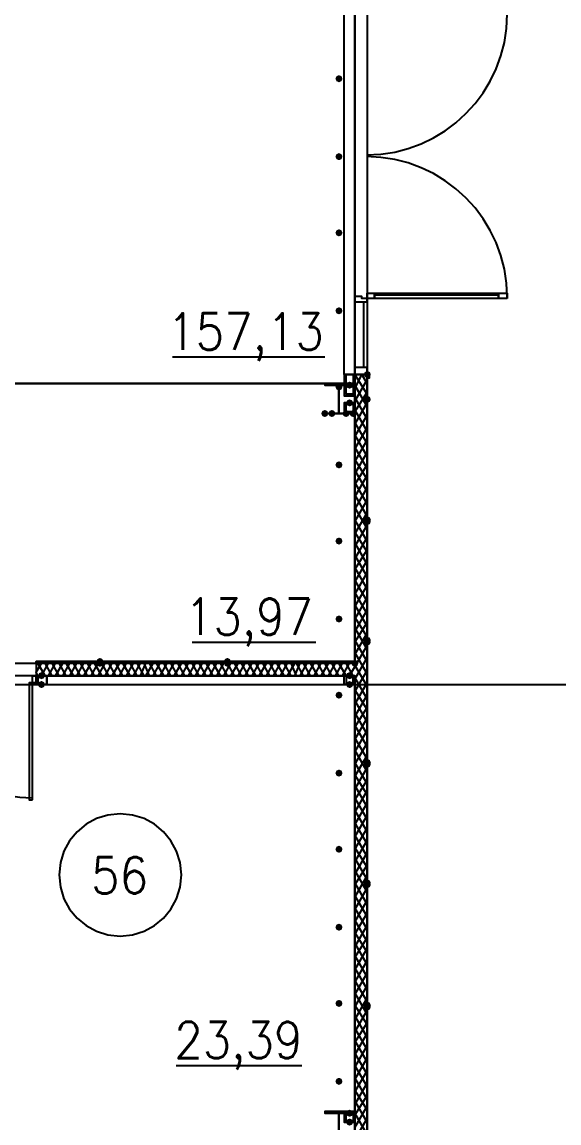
# Model space of a CAD drawing. Header units: millimetres. Extents: x 0 to 420, y 0 to 297.
# Drawn here: x 230.93 to 243.77, y 139.34 to 165.65 of the extents above; entities that cross this region are included whole.
import ezdxf

# ---------------------------------------------------------------- set-up
doc = ezdxf.new("R2010")
doc.units = ezdxf.units.MM
doc.layers.get('0').update_dxf_attribs({"linetype": 'CONTINUOUS'})
doc.styles.get("Standard").update_dxf_attribs({"font": 'STANDARD'})

msp = doc.modelspace()

# ---------------------------------------------------------------- hatches: boundary and pattern name
at = {"true_color": 0x000007}
for points in [[(238.590667, 164.295667), (238.565796, 164.235871), (238.506, 164.211), (238.446204, 164.235871), (238.421333, 164.295667), (238.446204, 164.355462), (238.506, 164.380333), (238.565796, 164.355463)], [(238.590667, 162.433), (238.565796, 162.373204), (238.506, 162.348333), (238.446204, 162.373204), (238.421333, 162.433), (238.446204, 162.492796), (238.506, 162.517667), (238.565796, 162.492796)], [(238.590667, 160.612667), (238.565796, 160.552871), (238.506, 160.528), (238.446204, 160.552871), (238.421333, 160.612667), (238.446204, 160.672462), (238.506, 160.697333), (238.565796, 160.672463)], [(238.590667, 158.75), (238.565796, 158.690204), (238.506, 158.665333), (238.446204, 158.690204), (238.421333, 158.75), (238.446204, 158.809796), (238.506, 158.834667), (238.565796, 158.809796)], [(238.590667, 156.929667), (238.565796, 156.869871), (238.506, 156.845), (238.446204, 156.869871), (238.421333, 156.929667), (238.446204, 156.989462), (238.506, 157.014333), (238.565796, 156.989463)], [(238.844667, 156.972), (238.819796, 156.912204), (238.76, 156.887333), (238.700204, 156.912204), (238.675333, 156.972), (238.700204, 157.031796), (238.76, 157.056667), (238.819796, 157.031796)], [(238.844667, 156.548667), (238.819796, 156.488871), (238.76, 156.464), (238.700204, 156.488871), (238.675333, 156.548667), (238.700204, 156.608462), (238.76, 156.633333), (238.819796, 156.608463)], [(238.252, 156.294667), (238.227129, 156.234871), (238.167333, 156.21), (238.107537, 156.234871), (238.082667, 156.294667), (238.107537, 156.354462), (238.167333, 156.379333), (238.227129, 156.354463)], [(238.421333, 156.294667), (238.396462, 156.234871), (238.336667, 156.21), (238.276871, 156.234871), (238.252, 156.294667), (238.276871, 156.354462), (238.336667, 156.379333), (238.396462, 156.354463)], [(238.76, 156.294667), (238.735129, 156.234871), (238.675333, 156.21), (238.615538, 156.234871), (238.590667, 156.294667), (238.615537, 156.354462), (238.675333, 156.379333), (238.735129, 156.354463)], [(238.929333, 156.294667), (238.904462, 156.234871), (238.844667, 156.21), (238.784871, 156.234871), (238.76, 156.294667), (238.784871, 156.354462), (238.844667, 156.379333), (238.904462, 156.354463)], [(238.590667, 155.067), (238.565796, 155.007204), (238.506, 154.982333), (238.446204, 155.007204), (238.421333, 155.067), (238.446204, 155.126796), (238.506, 155.151667), (238.565796, 155.126796)], [(238.590667, 153.246667), (238.565796, 153.186871), (238.506, 153.162), (238.446204, 153.186871), (238.421333, 153.246667), (238.446204, 153.306462), (238.506, 153.331333), (238.565796, 153.306463)], [(238.590667, 151.384), (238.565796, 151.324204), (238.506, 151.299333), (238.446204, 151.324204), (238.421333, 151.384), (238.446204, 151.443796), (238.506, 151.468667), (238.565796, 151.443796)], [(231.478667, 150.029333), (231.453796, 149.969538), (231.394, 149.944667), (231.334204, 149.969538), (231.309333, 150.029333), (231.334204, 150.089129), (231.394, 150.114), (231.453796, 150.089129)], [(238.844667, 150.029333), (238.819796, 149.969538), (238.76, 149.944667), (238.700204, 149.969538), (238.675333, 150.029333), (238.700204, 150.089129), (238.76, 150.114), (238.819796, 150.089129)], [(231.478667, 149.817667), (231.453796, 149.757871), (231.394, 149.733), (231.334204, 149.757871), (231.309333, 149.817667), (231.334204, 149.877462), (231.394, 149.902333), (231.453796, 149.877463)], [(238.844667, 149.817667), (238.819796, 149.757871), (238.76, 149.733), (238.700204, 149.757871), (238.675333, 149.817667), (238.700204, 149.877462), (238.76, 149.902333), (238.819796, 149.877463)], [(238.590667, 149.563667), (238.565796, 149.503871), (238.506, 149.479), (238.446204, 149.503871), (238.421333, 149.563667), (238.446204, 149.623462), (238.506, 149.648333), (238.565796, 149.623463)], [(238.590667, 147.701), (238.565796, 147.641204), (238.506, 147.616333), (238.446204, 147.641204), (238.421333, 147.701), (238.446204, 147.760796), (238.506, 147.785667), (238.565796, 147.760796)], [(238.590667, 145.880667), (238.565796, 145.820871), (238.506, 145.796), (238.446204, 145.820871), (238.421333, 145.880667), (238.446204, 145.940462), (238.506, 145.965333), (238.565796, 145.940463)], [(238.590667, 144.018), (238.565796, 143.958204), (238.506, 143.933333), (238.446204, 143.958204), (238.421333, 144.018), (238.446204, 144.077796), (238.506, 144.102667), (238.565796, 144.077796)], [(238.590667, 142.197667), (238.565796, 142.137871), (238.506, 142.113), (238.446204, 142.137871), (238.421333, 142.197667), (238.446204, 142.257462), (238.506, 142.282333), (238.565796, 142.257463)], [(238.590667, 140.335), (238.565796, 140.275204), (238.506, 140.250333), (238.446204, 140.275204), (238.421333, 140.335), (238.446204, 140.394796), (238.506, 140.419667), (238.565796, 140.394796)], [(238.844667, 139.573), (238.819796, 139.513204), (238.76, 139.488333), (238.700204, 139.513204), (238.675333, 139.573), (238.700204, 139.632796), (238.76, 139.657667), (238.819796, 139.632796)], [(238.844667, 139.361333), (238.819796, 139.301537), (238.76, 139.276667), (238.700204, 139.301537), (238.675333, 139.361333), (238.700204, 139.421129), (238.76, 139.446), (238.819796, 139.421129)]]:
    msp.add_hatch(color=0, dxfattribs=at).paths.add_polyline_path(points, flags=0)
at = {"true_color": 0x0000fe}
for points in [[(239.268, 157.226), (239.243129, 157.166204), (239.183333, 157.141333), (239.123538, 157.166204), (239.098667, 157.226), (239.123537, 157.285796), (239.183333, 157.310667), (239.243129, 157.285796)], [(239.268, 157.226), (239.243129, 157.166204), (239.183333, 157.141333), (239.123538, 157.166204), (239.098667, 157.226), (239.123537, 157.285796), (239.183333, 157.310667), (239.243129, 157.285796)], [(239.268, 156.633333), (239.243129, 156.573537), (239.183333, 156.548667), (239.123538, 156.573537), (239.098667, 156.633333), (239.123537, 156.693129), (239.183333, 156.718), (239.243129, 156.693129)], [(239.268, 156.633333), (239.243129, 156.573537), (239.183333, 156.548667), (239.123538, 156.573537), (239.098667, 156.633333), (239.123537, 156.693129), (239.183333, 156.718), (239.243129, 156.693129)], [(239.268, 153.754667), (239.243129, 153.694871), (239.183333, 153.67), (239.123538, 153.694871), (239.098667, 153.754667), (239.123537, 153.814462), (239.183333, 153.839333), (239.243129, 153.814463)], [(239.268, 153.712333), (239.243129, 153.652537), (239.183333, 153.627667), (239.123538, 153.652537), (239.098667, 153.712333), (239.123537, 153.772129), (239.183333, 153.797), (239.243129, 153.772129)], [(239.268, 150.876), (239.243129, 150.816204), (239.183333, 150.791333), (239.123538, 150.816204), (239.098667, 150.876), (239.123537, 150.935796), (239.183333, 150.960667), (239.243129, 150.935796)], [(239.268, 150.833667), (239.243129, 150.773871), (239.183333, 150.749), (239.123538, 150.773871), (239.098667, 150.833667), (239.123537, 150.893462), (239.183333, 150.918333), (239.243129, 150.893463)], [(232.875667, 150.368), (232.850796, 150.308204), (232.791, 150.283333), (232.731204, 150.308204), (232.706333, 150.368), (232.731204, 150.427796), (232.791, 150.452667), (232.850796, 150.427796)], [(232.875667, 150.325667), (232.850796, 150.265871), (232.791, 150.241), (232.731204, 150.265871), (232.706333, 150.325667), (232.731204, 150.385462), (232.791, 150.410333), (232.850796, 150.385463)], [(235.923667, 150.368), (235.898796, 150.308204), (235.839, 150.283333), (235.779204, 150.308204), (235.754333, 150.368), (235.779204, 150.427796), (235.839, 150.452667), (235.898796, 150.427796)], [(235.923667, 150.325667), (235.898796, 150.265871), (235.839, 150.241), (235.779204, 150.265871), (235.754333, 150.325667), (235.779204, 150.385462), (235.839, 150.410333), (235.898796, 150.385463)], [(238.971667, 150.325667), (238.946796, 150.265871), (238.887, 150.241), (238.827204, 150.265871), (238.802333, 150.325667), (238.827204, 150.385462), (238.887, 150.410333), (238.946796, 150.385463)], [(239.268, 147.955), (239.243129, 147.895204), (239.183333, 147.870333), (239.123538, 147.895204), (239.098667, 147.955), (239.123537, 148.014796), (239.183333, 148.039667), (239.243129, 148.014796)], [(239.268, 147.912667), (239.243129, 147.852871), (239.183333, 147.828), (239.123538, 147.852871), (239.098667, 147.912667), (239.123537, 147.972462), (239.183333, 147.997333), (239.243129, 147.972463)], [(239.268, 145.076333), (239.243129, 145.016537), (239.183333, 144.991667), (239.123538, 145.016537), (239.098667, 145.076333), (239.123537, 145.136129), (239.183333, 145.161), (239.243129, 145.136129)], [(239.268, 145.034), (239.243129, 144.974204), (239.183333, 144.949333), (239.123538, 144.974204), (239.098667, 145.034), (239.123537, 145.093796), (239.183333, 145.118667), (239.243129, 145.093796)], [(239.268, 142.155333), (239.243129, 142.095537), (239.183333, 142.070667), (239.123538, 142.095537), (239.098667, 142.155333), (239.123537, 142.215129), (239.183333, 142.24), (239.243129, 142.215129)], [(239.268, 142.113), (239.243129, 142.053204), (239.183333, 142.028333), (239.123538, 142.053204), (239.098667, 142.113), (239.123537, 142.172796), (239.183333, 142.197667), (239.243129, 142.172796)]]:
    msp.add_hatch(color=0, dxfattribs=at).paths.add_polyline_path(points, flags=0)
at = {"true_color": 0x000007}
h = msp.add_hatch(color=0, dxfattribs=at)
h.paths.add_polyline_path([(239.183333, 157.226), (239.183333, 156.633333)], flags=0)
h.paths.add_polyline_path([(239.183333, 156.633333), (239.183333, 157.226)], flags=0)
h = msp.add_hatch(color=0, dxfattribs=at)
h.paths.add_polyline_path([(239.183333, 156.633333), (239.183333, 139.234333)], flags=0)
h.paths.add_polyline_path([(239.183333, 139.234333), (239.183333, 156.633333)], flags=0)
h = msp.add_hatch(color=0, dxfattribs=at)
h.paths.add_polyline_path([(238.887, 150.368), (231.267, 150.368), (238.887, 150.325667)], flags=0)
h.paths.add_polyline_path([(231.267, 150.368), (238.887, 150.325667), (231.267, 150.325667)], flags=0)

# ---------------------------------------------------------------- linework, layer by layer
at = {"color": 0, "true_color": 0x000005}
msp.add_lwpolyline([(227.711001, 149.817666), (250.909667, 149.817666), (250.909667, 138.175999), (252.899334, 138.175999), (252.899334, 138.133666), (252.899334, 138.175999), (256.159001, 138.175999), (256.159001, 149.817666), (373.168334, 149.817666), (373.168334, 175.048333), (260.773334, 175.048333), (255.100667, 175.048333), (255.100667, 153.966333), (254.889001, 153.966333), (254.592667, 153.966333), (254.592667, 186.393666), (253.830667, 186.393666), (238.633001, 186.393666), (238.633001, 175.048333), (226.737334, 175.048333), (122.343335, 175.048333)], dxfattribs=at)
at = {"color": 0, "true_color": 0x000008}
for points in [[(255.27, 185.970333), (239.183333, 185.970333), (239.183333, 138.895667), (255.27, 138.895667)], [(238.887, 157.014333), (238.887, 167.851667), (117.432667, 167.851667), (117.432667, 157.014333)]]:
    msp.add_lwpolyline(points, close=True, dxfattribs=at)
at = {"color": 0, "true_color": 0x000007}
for points in [[(238.633, 162.433), (238.633, 167.64), (238.76, 167.64)], [(238.76, 167.64), (238.887, 167.64), (238.887, 162.433)], [(239.162167, 162.475333), (239.506272, 162.492709), (239.840437, 162.543708), (240.162969, 162.626638), (240.472178, 162.739809), (240.766371, 162.881528), (241.043856, 163.050104), (241.302944, 163.243845), (241.54194, 163.46106), (241.759155, 163.700056), (241.952896, 163.959144), (242.121472, 164.236629), (242.263191, 164.530822), (242.376362, 164.840031), (242.459292, 165.162563), (242.510291, 165.496728), (242.527667, 165.840833)], [(238.76, 157.226), (238.633, 157.226), (238.633, 162.433)], [(238.887, 162.433), (238.887, 157.226), (238.76, 157.226)], [(242.527667, 159.0675), (242.510291, 159.411605), (242.459292, 159.74577), (242.376362, 160.068302), (242.263191, 160.377511), (242.121472, 160.671704), (241.952896, 160.94919), (241.759155, 161.208277), (241.54194, 161.447274), (241.302944, 161.664488), (241.043856, 161.85823), (240.766371, 162.026805), (240.472178, 162.168524), (240.162969, 162.281695), (239.840437, 162.364626), (239.506272, 162.415624), (239.162167, 162.433)], [(238.887, 157.395333), (238.887, 158.961667)], [(239.098667, 157.395333), (239.098667, 158.961667)], [(242.316, 159.131), (239.352667, 159.131)], [(234.526667, 157.649333), (238.167333, 157.649333)], [(238.675333, 157.099), (238.633, 157.099)], [(238.887, 157.099), (238.844667, 157.099)], [(238.887, 157.183667), (238.887, 157.226)], [(238.887, 156.887333), (239.056333, 157.226)], [(239.183333, 156.760333), (238.887, 157.226)], [(238.887, 157.226), (239.183333, 157.226), (239.183333, 157.141333)], [(238.887, 157.226), (238.887, 150.325667)], [(238.887, 156.591), (239.183333, 157.099)], [(239.183333, 157.014333), (239.056333, 157.226)], [(239.183333, 156.633333), (239.183333, 157.226), (239.183333, 156.633333), (239.183333, 157.226)], [(239.183333, 138.895667), (239.183333, 157.226)], [(238.167333, 157.014333), (238.167333, 156.972)], [(238.336667, 157.014333), (238.336667, 156.972)], [(238.506, 157.014333), (238.506, 156.294667)], [(238.675333, 157.014333), (238.675333, 156.972)], [(238.844667, 157.014333), (238.844667, 156.972)], [(239.183333, 156.464), (238.887, 156.972)], [(238.76, 156.760333), (238.76, 156.718)], [(238.887, 156.337), (239.183333, 156.802667)], [(239.183333, 156.167667), (238.887, 156.675667)], [(238.887, 156.040667), (239.183333, 156.548667)], [(239.183333, 139.234333), (239.183333, 156.633333), (239.183333, 139.234333), (239.183333, 156.633333)], [(238.76, 156.337), (238.76, 156.294667)], [(239.183333, 155.871333), (238.887, 156.379333)], [(238.887, 155.744333), (239.183333, 156.252333)], [(239.183333, 155.575), (238.887, 156.083)], [(238.887, 155.448), (239.183333, 155.956)], [(239.183333, 155.278667), (238.887, 155.786667)], [(238.887, 155.151667), (239.183333, 155.659667)], [(239.183333, 154.982333), (238.887, 155.490333)], [(238.887, 154.855333), (239.183333, 155.363333)], [(239.183333, 154.728333), (238.887, 155.194)], [(238.887, 154.601333), (239.183333, 155.067)], [(239.183333, 154.432), (238.887, 154.94)], [(238.887, 154.305), (239.183333, 154.813)], [(239.183333, 154.135667), (238.887, 154.643667)], [(238.887, 154.008667), (239.183333, 154.516667)], [(239.183333, 153.839333), (238.887, 154.347333)], [(238.887, 153.712333), (239.183333, 154.220333)], [(239.183333, 153.543), (238.887, 154.051)], [(238.887, 153.416), (239.183333, 153.924)], [(239.183333, 153.246667), (238.887, 153.754667)], [(238.887, 153.119667), (239.183333, 153.627667)], [(239.183333, 152.992667), (238.887, 153.458333)], [(238.887, 152.823333), (239.183333, 153.331333)], [(239.183333, 152.696333), (238.887, 153.204333)], [(238.887, 152.569333), (239.183333, 153.035)], [(239.183333, 152.4), (238.887, 152.908)], [(238.887, 152.273), (239.183333, 152.781)], [(239.183333, 152.103667), (238.887, 152.611667)], [(238.887, 151.976667), (239.183333, 152.484667)], [(239.183333, 151.807333), (238.887, 152.315333)], [(238.887, 151.680333), (239.183333, 152.188333)], [(239.183333, 151.511), (238.887, 152.019)], [(238.887, 151.384), (239.183333, 151.892)], [(239.183333, 151.214667), (238.887, 151.722667)], [(238.887, 151.087667), (239.183333, 151.595667)], [(239.183333, 150.960667), (238.887, 151.426333)], [(238.887, 150.833667), (239.183333, 151.299333)], [(239.183333, 150.664333), (238.887, 151.172333)], [(238.887, 150.537333), (239.183333, 151.045333)], [(234.992333, 150.833667), (237.955667, 150.833667)], [(239.183333, 150.368), (238.887, 150.876)], [(238.887, 150.241), (239.183333, 150.749)], [(239.183333, 150.071667), (238.887, 150.579667)], [(238.887, 150.325667), (231.267, 150.325667), (238.887, 150.368), (231.267, 150.368)], [(231.267, 150.114), (231.394, 150.325667)], [(231.267, 150.325667), (231.267, 150.029333)], [(231.267, 150.325667), (231.267, 150.029333)], [(238.887, 150.325667), (231.267, 150.325667)], [(231.478667, 150.029333), (231.309333, 150.325667)], [(231.394, 150.029333), (231.563333, 150.325667)], [(231.648, 150.029333), (231.478667, 150.325667)], [(231.563333, 150.029333), (231.732667, 150.325667)], [(231.817333, 150.029333), (231.648, 150.325667)], [(231.732667, 150.029333), (231.902, 150.325667)], [(231.986667, 150.029333), (231.817333, 150.325667)], [(231.902, 150.029333), (232.071333, 150.325667)], [(232.156, 150.029333), (231.986667, 150.325667)], [(232.071333, 150.029333), (232.240667, 150.325667)], [(232.325333, 150.029333), (232.156, 150.325667)], [(232.240667, 150.029333), (232.41, 150.325667)], [(232.494667, 150.029333), (232.325333, 150.325667)], [(232.41, 150.029333), (232.579333, 150.325667)], [(232.664, 150.029333), (232.494667, 150.325667)], [(232.579333, 150.029333), (232.748667, 150.325667)], [(232.833333, 150.029333), (232.664, 150.325667)], [(232.748667, 150.029333), (232.918, 150.325667)], [(233.002667, 150.029333), (232.833333, 150.325667)], [(232.918, 150.029333), (233.087333, 150.325667)], [(233.172, 150.029333), (233.002667, 150.325667)], [(233.087333, 150.029333), (233.256667, 150.325667)], [(233.341333, 150.029333), (233.172, 150.325667)], [(233.256667, 150.029333), (233.426, 150.325667)], [(233.510667, 150.029333), (233.341333, 150.325667)], [(233.426, 150.029333), (233.595333, 150.325667)], [(233.68, 150.029333), (233.510667, 150.325667)], [(233.595333, 150.029333), (233.764667, 150.325667)], [(233.849333, 150.029333), (233.68, 150.325667)], [(233.764667, 150.029333), (233.891667, 150.325667)], [(233.976333, 150.029333), (233.849333, 150.325667)], [(233.891667, 150.029333), (234.061, 150.325667)], [(234.145667, 150.029333), (233.976333, 150.325667)], [(234.061, 150.029333), (234.230333, 150.325667)], [(234.315, 150.029333), (234.145667, 150.325667)], [(234.230333, 150.029333), (234.399667, 150.325667)], [(234.484333, 150.029333), (234.315, 150.325667)], [(234.399667, 150.029333), (234.569, 150.325667)], [(234.653667, 150.029333), (234.484333, 150.325667)], [(234.569, 150.029333), (234.738333, 150.325667)], [(234.823, 150.029333), (234.653667, 150.325667)], [(234.738333, 150.029333), (234.907667, 150.325667)], [(234.992333, 150.029333), (234.823, 150.325667)], [(234.907667, 150.029333), (235.077, 150.325667)], [(235.161667, 150.029333), (234.992333, 150.325667)], [(235.077, 150.029333), (235.246333, 150.325667)], [(235.331, 150.029333), (235.161667, 150.325667)], [(235.246333, 150.029333), (235.415667, 150.325667)], [(235.500333, 150.029333), (235.331, 150.325667)], [(235.415667, 150.029333), (235.585, 150.325667)], [(235.669667, 150.029333), (235.500333, 150.325667)], [(235.585, 150.029333), (235.754333, 150.325667)], [(235.839, 150.029333), (235.669667, 150.325667)], [(235.754333, 150.029333), (235.923667, 150.325667)], [(236.008333, 150.029333), (235.839, 150.325667)], [(235.923667, 150.029333), (236.093, 150.325667)], [(236.177667, 150.029333), (236.008333, 150.325667)], [(236.093, 150.029333), (236.262333, 150.325667)], [(236.347, 150.029333), (236.177667, 150.325667)], [(236.262333, 150.029333), (236.431667, 150.325667)], [(236.516333, 150.029333), (236.347, 150.325667)], [(236.431667, 150.029333), (236.601, 150.325667)], [(236.685667, 150.029333), (236.516333, 150.325667)], [(236.601, 150.029333), (236.770333, 150.325667)], [(236.855, 150.029333), (236.685667, 150.325667)], [(236.770333, 150.029333), (236.939667, 150.325667)], [(237.024333, 150.029333), (236.855, 150.325667)], [(236.939667, 150.029333), (237.109, 150.325667)], [(237.193667, 150.029333), (237.024333, 150.325667)], [(237.109, 150.029333), (237.278333, 150.325667)], [(237.363, 150.029333), (237.193667, 150.325667)], [(237.278333, 150.029333), (237.447667, 150.325667)], [(237.49, 150.029333), (237.363, 150.325667)], [(237.447667, 150.029333), (237.574667, 150.325667)], [(237.659333, 150.029333), (237.49, 150.325667)], [(237.574667, 150.029333), (237.744, 150.325667)], [(237.828667, 150.029333), (237.659333, 150.325667)], [(237.744, 150.029333), (237.913333, 150.325667)], [(237.998, 150.029333), (237.828667, 150.325667)], [(237.913333, 150.029333), (238.082667, 150.325667)], [(238.167333, 150.029333), (237.998, 150.325667)], [(238.082667, 150.029333), (238.252, 150.325667)], [(238.336667, 150.029333), (238.167333, 150.325667)], [(238.252, 150.029333), (238.421333, 150.325667)], [(238.506, 150.029333), (238.336667, 150.325667)], [(238.421333, 150.029333), (238.590667, 150.325667)], [(238.675333, 150.029333), (238.506, 150.325667)], [(238.590667, 150.029333), (238.76, 150.325667)], [(238.844667, 150.029333), (238.675333, 150.325667)], [(238.76, 150.029333), (238.887, 150.241)], [(238.887, 150.283333), (238.844667, 150.325667)], [(238.887, 149.944667), (239.183333, 150.452667)], [(239.183333, 149.775333), (238.887, 150.283333)], [(231.267, 149.944667), (231.267, 150.029333), (229.827667, 150.029333)], [(231.309333, 150.029333), (231.267, 150.114)], [(231.267, 150.029333), (238.887, 150.029333)], [(238.887, 149.648333), (239.183333, 150.156333)], [(238.887, 150.029333), (238.887, 138.895667)], [(239.183333, 149.479), (238.887, 149.987)], [(228.388333, 149.881167), (228.402649, 149.597658), (228.444667, 149.32234), (228.512993, 149.056605), (228.606234, 148.801849), (228.722996, 148.559463), (228.861886, 148.330843), (229.021509, 148.117381), (229.200472, 147.920472), (229.397381, 147.741509), (229.610843, 147.581886), (229.839463, 147.442996), (230.081849, 147.326234), (230.336605, 147.232993), (230.60234, 147.164667), (230.877658, 147.122649), (231.161167, 147.108333)], [(229.827667, 149.817667), (231.267, 149.817667), (231.267, 149.944667)], [(238.887, 149.352), (239.183333, 149.86)], [(239.183333, 149.225), (238.887, 149.690667)], [(238.887, 149.055667), (239.183333, 149.563667)], [(239.183333, 148.928667), (238.887, 149.436667)], [(238.887, 148.801667), (239.183333, 149.267333)], [(239.183333, 148.632333), (238.887, 149.140333)], [(238.887, 148.505333), (239.183333, 149.013333)], [(239.183333, 148.336), (238.887, 148.844)], [(238.887, 148.209), (239.183333, 148.717)], [(239.183333, 148.039667), (238.887, 148.547667)], [(238.887, 147.912667), (239.183333, 148.420667)], [(239.183333, 147.743333), (238.887, 148.251333)], [(238.887, 147.616333), (239.183333, 148.124333)], [(239.183333, 147.447), (238.887, 147.955)], [(238.887, 147.32), (239.183333, 147.828)], [(239.183333, 147.193), (238.887, 147.658667)], [(238.887, 147.066), (239.183333, 147.531667)], [(239.183333, 146.896667), (238.887, 147.404667)], [(238.887, 146.769667), (239.183333, 147.277667)], [(239.183333, 146.600333), (238.887, 147.108333)], [(238.887, 146.473333), (239.183333, 146.981333)], [(239.183333, 146.304), (238.887, 146.812)], [(234.738333, 145.266833), (234.708661, 145.561177), (234.623561, 145.835329), (234.488905, 146.083416), (234.310566, 146.299566), (234.094416, 146.477905), (233.846329, 146.612561), (233.572177, 146.697661), (233.277833, 146.727333), (232.98349, 146.697661), (232.709338, 146.612561), (232.461251, 146.477905), (232.245101, 146.299566), (232.066762, 146.083416), (231.932106, 145.835329), (231.847005, 145.561177), (231.817333, 145.266833)], [(238.887, 146.177), (239.183333, 146.685)], [(239.183333, 146.007667), (238.887, 146.515667)], [(238.887, 145.880667), (239.183333, 146.388667)], [(239.183333, 145.711333), (238.887, 146.219333)], [(238.887, 145.584333), (239.183333, 146.092333)], [(239.183333, 145.457333), (238.887, 145.923)], [(238.887, 145.288), (239.183333, 145.796)], [(239.183333, 145.161), (238.887, 145.669)], [(238.887, 145.034), (239.183333, 145.499667)], [(231.817333, 145.266833), (231.847005, 144.97249), (231.932106, 144.698338), (232.066762, 144.450251), (232.245101, 144.234101), (232.461251, 144.055762), (232.709338, 143.921106), (232.98349, 143.836005), (233.277833, 143.806333), (233.572177, 143.836005), (233.846329, 143.921106), (234.094416, 144.055762), (234.310566, 144.234101), (234.488905, 144.450251), (234.623561, 144.698338), (234.708661, 144.97249), (234.738333, 145.266833)], [(239.183333, 144.864667), (238.887, 145.372667)], [(238.887, 144.737667), (239.183333, 145.245667)], [(239.183333, 144.568333), (238.887, 145.076333)], [(238.887, 144.441333), (239.183333, 144.949333)], [(239.183333, 144.272), (238.887, 144.78)], [(238.887, 144.145), (239.183333, 144.653)], [(239.183333, 143.975667), (238.887, 144.483667)], [(238.887, 143.848667), (239.183333, 144.356667)], [(239.183333, 143.679333), (238.887, 144.187333)], [(238.887, 143.552333), (239.183333, 144.060333)], [(239.183333, 143.425333), (238.887, 143.891)], [(238.887, 143.298333), (239.183333, 143.764)], [(239.183333, 143.129), (238.887, 143.637)], [(238.887, 143.002), (239.183333, 143.51)], [(239.183333, 142.832667), (238.887, 143.340667)], [(238.887, 142.705667), (239.183333, 143.213667)], [(239.183333, 142.536333), (238.887, 143.044333)], [(238.887, 142.409333), (239.183333, 142.917333)], [(239.183333, 142.24), (238.887, 142.748)], [(238.887, 142.113), (239.183333, 142.621)], [(239.183333, 141.943667), (238.887, 142.451667)], [(238.887, 141.816667), (239.183333, 142.324667)], [(239.183333, 141.689667), (238.887, 142.155333)], [(238.887, 141.520333), (239.183333, 142.028333)], [(239.183333, 141.393333), (238.887, 141.901333)], [(238.887, 141.266333), (239.183333, 141.732)], [(239.183333, 141.097), (238.887, 141.605)], [(238.887, 140.97), (239.183333, 141.478)], [(239.183333, 140.800667), (238.887, 141.308667)], [(238.887, 140.673667), (239.183333, 141.181667)], [(239.183333, 140.504333), (238.887, 141.012333)], [(238.887, 140.377333), (239.183333, 140.885333)], [(234.611333, 140.716), (237.617, 140.716)], [(239.183333, 140.208), (238.887, 140.716)], [(238.887, 140.081), (239.183333, 140.589)], [(239.183333, 139.911667), (238.887, 140.419667)], [(238.887, 139.784667), (239.183333, 140.292667)], [(239.183333, 139.657667), (238.887, 140.123333)], [(238.887, 139.530667), (239.183333, 139.996333)], [(239.183333, 139.361333), (238.887, 139.869333)], [(238.887, 139.234333), (239.183333, 139.742333)], [(238.167333, 139.615333), (238.167333, 139.573)], [(238.336667, 139.615333), (238.336667, 139.573)], [(238.506, 139.615333), (238.506, 138.895667)], [(238.675333, 139.615333), (238.675333, 139.573)], [(238.844667, 139.615333), (238.844667, 139.573)], [(239.183333, 139.065), (238.887, 139.573)], [(238.887, 138.938), (239.183333, 139.446)]]:
    msp.add_lwpolyline(points, dxfattribs=at)
for points in [[(238.887, 158.961667), (239.183333, 158.961667), (239.183333, 159.046333), (239.056333, 159.046333), (239.056333, 159.088667), (238.887, 159.088667)], [(238.887, 157.395333), (238.887, 158.961667), (239.183333, 158.961667), (239.183333, 157.395333)], [(239.183333, 159.173333), (239.352667, 159.173333), (239.352667, 159.046333), (239.183333, 159.046333)], [(242.316, 159.131), (239.352667, 159.131), (239.352667, 159.173333), (242.316, 159.173333)], [(242.316, 159.046333), (239.352667, 159.046333), (239.352667, 159.131), (242.316, 159.131)], [(242.527667, 159.046333), (242.316, 159.046333), (242.316, 159.173333), (242.527667, 159.173333)], [(239.183333, 157.226), (239.183333, 157.395333), (238.887, 157.395333), (238.887, 157.226)], [(238.887, 157.014333), (238.887, 157.226), (238.633, 157.226), (238.633, 157.014333)], [(238.844667, 157.014333), (238.675333, 157.014333), (238.675333, 157.226), (238.844667, 157.226)], [(238.887, 157.226), (239.183333, 157.226)], [(239.225667, 157.268333), (239.225667, 157.141333), (239.183333, 157.141333), (239.183333, 157.268333)], [(239.183333, 157.226), (239.183333, 156.633333)], [(239.183333, 156.633333), (239.183333, 157.226)], [(239.183333, 157.141333), (239.183333, 157.226)], [(239.183333, 156.633333), (239.183333, 157.226)], [(239.183333, 156.633333), (239.183333, 157.226)], [(238.887, 157.014333), (238.167333, 157.014333), (238.167333, 156.972), (238.506, 156.972), (238.506, 156.294667), (238.167333, 156.294667), (238.887, 156.294667), (238.506, 156.294667), (238.506, 156.972), (238.887, 156.972)], [(238.887, 156.972), (238.633, 156.972), (238.633, 156.718), (238.887, 156.718)], [(238.844667, 156.972), (238.844667, 156.760333), (238.675333, 156.760333), (238.675333, 156.972)], [(238.887, 156.548667), (238.633, 156.548667), (238.633, 156.294667), (238.887, 156.294667)], [(238.844667, 156.548667), (238.844667, 156.337), (238.675333, 156.337), (238.675333, 156.548667)], [(239.183333, 156.633333), (239.183333, 139.234333)], [(239.183333, 139.234333), (239.183333, 156.633333)], [(239.183333, 139.234333), (239.183333, 156.633333)], [(239.183333, 139.234333), (239.183333, 156.633333)], [(238.887, 150.368), (231.267, 150.368), (238.887, 150.325667)], [(231.267, 150.368), (238.887, 150.325667), (231.267, 150.325667)], [(231.267, 150.325667), (238.887, 150.325667), (238.887, 150.368), (231.267, 150.368)], [(231.267, 150.325667), (238.887, 150.325667), (238.887, 150.368), (231.267, 150.368)], [(221.276333, 150.029333), (221.276333, 138.895667), (238.887, 138.895667), (238.887, 150.029333)], [(231.267, 150.029333), (231.267, 149.86), (231.182333, 149.86), (231.182333, 149.944667), (231.182333, 150.029333)], [(231.267, 150.029333), (231.521, 150.029333), (231.521, 149.817667), (231.267, 149.817667)], [(231.309333, 150.029333), (231.309333, 149.817667), (231.521, 149.817667), (231.521, 150.029333)], [(238.633, 150.029333), (238.887, 150.029333), (238.887, 149.817667), (238.633, 149.817667)], [(238.675333, 150.029333), (238.675333, 149.817667), (238.844667, 149.817667), (238.844667, 150.029333)], [(231.182333, 147.066), (231.182333, 149.86), (231.097667, 149.86), (231.097667, 147.066)], [(238.887, 139.615333), (238.167333, 139.615333), (238.167333, 139.573), (238.506, 139.573), (238.506, 138.938), (238.167333, 138.938), (238.167333, 138.895667), (238.887, 138.895667), (238.887, 138.938), (238.506, 138.938), (238.506, 139.573), (238.887, 139.573)], [(238.887, 139.573), (238.633, 139.573), (238.633, 139.361333), (238.887, 139.361333)], [(238.844667, 139.573), (238.844667, 139.361333), (238.675333, 139.361333), (238.675333, 139.573)]]:
    msp.add_lwpolyline(points, close=True, dxfattribs=at)
at = {"color": 0, "true_color": 0x0000ab}
msp.add_lwpolyline([(221.276333, 157.014333), (221.276333, 150.325667), (238.887, 150.325667), (238.887, 157.014333)], close=True, dxfattribs=at)

# ---------------------------------------------------------------- texts
at = {"color": 0, "true_color": 0x000007, "char_height": 0.872032, "attachment_point": 1}
for s, insert, width in [('157,13', (234.399663, 158.690702), 3.0521121), ('13,97', (234.822997, 151.875029), 2.56764984), ('56', (232.579326, 145.694364), 1.06581688), ('23,39', (234.569007, 141.757369), 2.76143456)]:
    msp.add_mtext(s, dxfattribs=dict(at, insert=insert, width=width))

doc.saveas('drawing.dxf')
